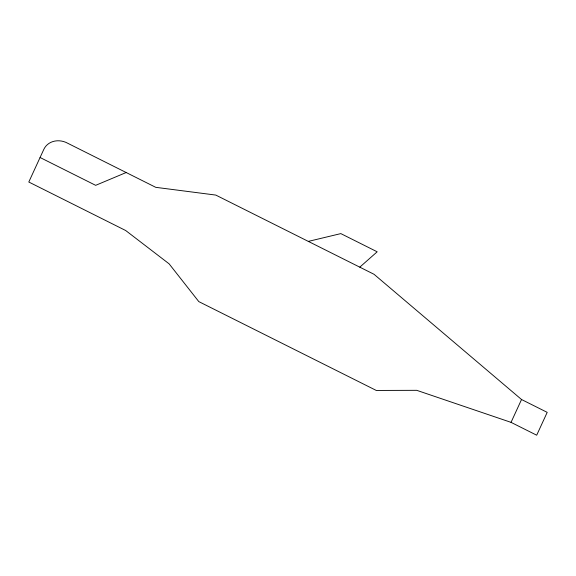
<?xml version="1.0" encoding="UTF-8"?>
<svg xmlns="http://www.w3.org/2000/svg" width="576" height="576" viewBox="0 0 576 576"><rect width="100%" height="100%" fill="white"/><g stroke="black" fill="none" stroke-linecap="round" stroke-linejoin="round"><path stroke-width="0.86" d="M511.034 422.359L521.539 399.514L374.033 274.291L215.806 195.084L155.743 187.33L65.938 142.373A18.583 16.214 32.7 0 0 43.798 149.407L28.8 182.016L125.669 230.508L169.114 263.837L198.806 301.608L376.279 390.449L416.75 390.326L511.034 422.359L536.695 435.204L547.2 412.358L521.539 399.514M359.784 267.156L377.179 251.798L340.826 233.604L308.318 241.394M126.173 172.526L95.666 185.335L40.075 157.507"/></g></svg>
